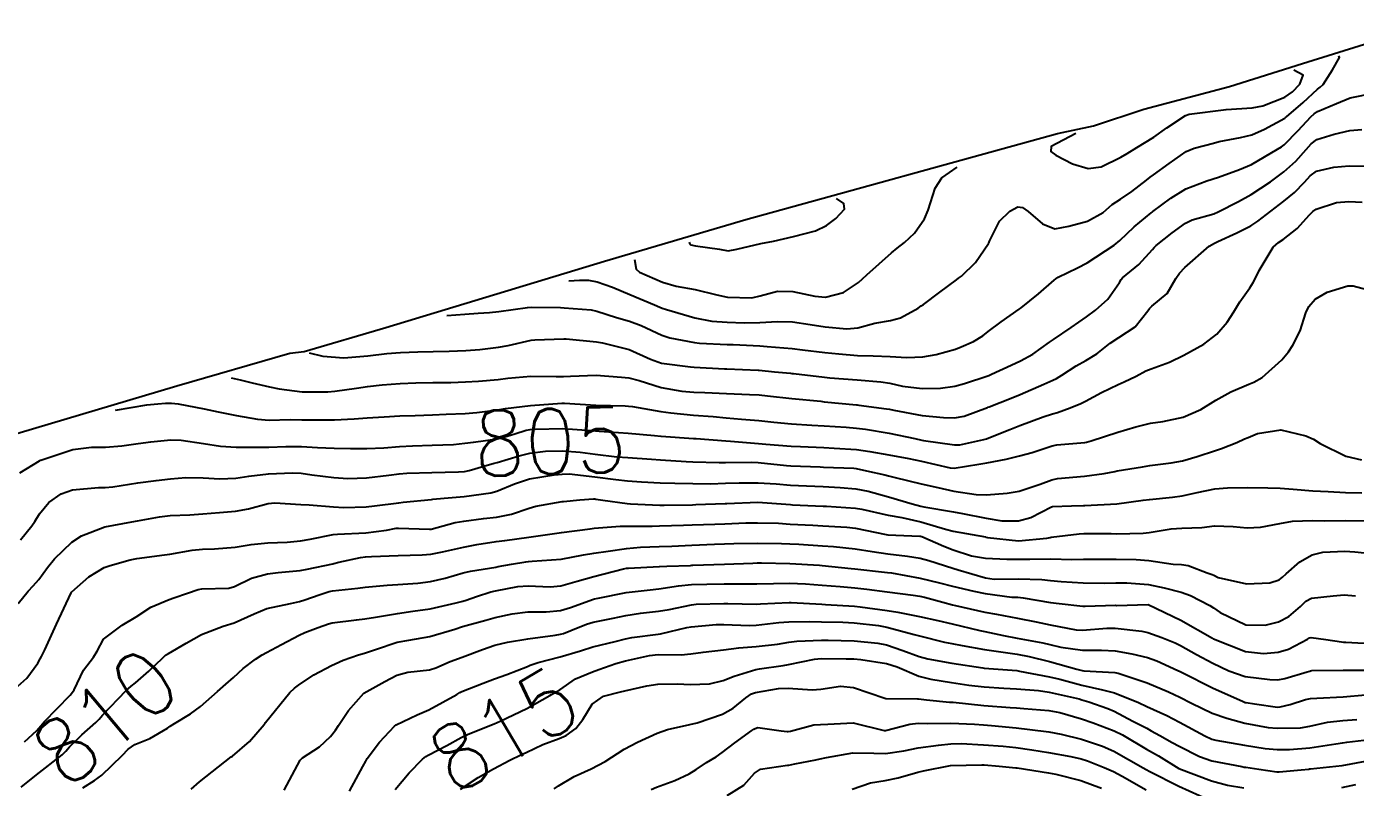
# Model space of a CAD drawing. Header units: metres. Extents: x 307586 to 320046, y 7427249 to 7434250.
# Drawn here: x 319716 to 319797.5, y 7429493.3 to 7429539.9 of the extents above; entities that cross this region are included whole.
import ezdxf
from ezdxf.enums import TextEntityAlignment as Align

# ---------------------------------------------------------------- set-up
doc = ezdxf.new("R2010")
doc.units = ezdxf.units.M
doc.header["$MEASUREMENT"] = 0
for name, color, linetype in [('Area', 45, 'Continuous'), ('Cotas', 45, 'Continuous'), ('Curvas de Nivel 1m', 11, 'Continuous'), ('Curvas de Nivel 5m', 15, 'Continuous')]:
    doc.layers.add(name, color=color, linetype=linetype)
doc.styles.add('Style-STANDARD', font='STANDARD.shx')

msp = doc.modelspace()

# ---------------------------------------------------------------- linework, layer by layer
at = {"layer": 'Area'}
msp.add_polyline3d([(319661.623, 7429504.124, 813.027), (319668.936, 7429504.476, 812.124), (319673.047, 7429505.101, 811.644), (319674.742, 7429505.206, 811.824), (319676.518, 7429505.4, 811.813), (319679.064, 7429505.758, 811.74), (319683.252, 7429506.859, 811.159), (319691.962, 7429508.605, 810.149), (319703.676, 7429511.492, 809.258), (319725.245, 7429517.888, 807.627), (319732.161, 7429519.893, 813.95), (319733.045, 7429520.002, 812.8), (319738.05, 7429521.463, 820.707), (319751.455, 7429525.532, 804.147), (319760.111, 7429528.085, 817.227), (319779.216, 7429533.35, 817.668), (319781.405, 7429533.839, 821.917), (319784.497, 7429534.847, 822.717), (319789.744, 7429536.241, 823.277), (319794.221, 7429537.658, 824.476), (319801.5, 7429539.91, 815.867)], dxfattribs=at)
at = {"layer": 'Curvas de Nivel 1m', "flags": 128}
for points, elevation in [([(319780.333, 7429533.35), (319778.825, 7429532.564), (319778.79, 7429532.254), (319779.098, 7429532.029), (319780.135, 7429531.507), (319781.09, 7429531.214), (319781.886, 7429531.323), (319783.097, 7429531.901), (319783.469, 7429532.136), (319784.062, 7429532.5), (319785.113, 7429533.137), (319785.902, 7429533.701), (319787.054, 7429534.471), (319787.278, 7429534.541), (319789.538, 7429534.837), (319791.138, 7429534.94), (319791.792, 7429535.063), (319793.145, 7429535.592), (319793.616, 7429535.918), (319794.058, 7429536.381), (319794.267, 7429536.932), (319793.683, 7429537.23)], 799), ([(319741.773, 7429522.21), (319742.886, 7429522.298), (319743.695, 7429522.345), (319744.394, 7429522.392), (319744.978, 7429522.454), (319746.727, 7429522.699), (319746.981, 7429522.716), (319748.75, 7429522.693), (319748.981, 7429522.683), (319750.627, 7429522.551), (319750.979, 7429522.474), (319752.185, 7429522.092), (319752.973, 7429521.865), (319753.7, 7429521.593), (319754.964, 7429521.003), (319755.444, 7429520.845), (319756.959, 7429520.553), (319757.268, 7429520.516), (319758.957, 7429520.439), (319759.329, 7429520.425), (319760.956, 7429520.347), (319761.412, 7429520.318), (319762.954, 7429520.177), (319763.586, 7429520.111), (319764.951, 7429519.949), (319765.809, 7429519.862), (319766.949, 7429519.765), (319767.917, 7429519.727), (319768.948, 7429519.686), (319769.983, 7429519.634), (319770.948, 7429519.677), (319771.771, 7429519.827), (319772.956, 7429520.153), (319773.306, 7429520.279), (319774.069, 7429520.619), (319774.623, 7429520.957), (319774.969, 7429521.219), (319775.766, 7429521.811), (319776.86, 7429522.591), (319776.93, 7429522.645), (319776.984, 7429522.684), (319778.047, 7429523.525), (319779.01, 7429524.367), (319779.106, 7429524.464), (319779.243, 7429524.558), (319780.439, 7429525.126), (319781.022, 7429525.441), (319782.681, 7429526.515), (319783.036, 7429526.81), (319783.912, 7429527.633), (319784.939, 7429528.491), (319785.004, 7429528.54), (319785.054, 7429528.579), (319786.147, 7429529.404), (319787.078, 7429529.978), (319788.366, 7429530.451), (319789.085, 7429530.683), (319790.363, 7429531.154), (319791.093, 7429531.469), (319792.701, 7429532.396), (319792.946, 7429532.552), (319793.107, 7429532.672), (319793.96, 7429533.542), (319794.735, 7429534.374), (319794.935, 7429534.572), (319795.136, 7429534.699), (319796.307, 7429535.193), (319797.145, 7429535.54), (319798.665, 7429535.844)], 801), ([(319733.353, 7429519.92), (319734.176, 7429519.714), (319735.474, 7429519.618), (319736.943, 7429519.746), (319738.11, 7429519.888), (319738.946, 7429519.943), (319739.996, 7429519.981), (319740.948, 7429520.002), (319741.927, 7429520.027), (319742.949, 7429520.058), (319743.807, 7429520.124), (319744.952, 7429520.258), (319745.55, 7429520.368), (319746.959, 7429520.694), (319747.185, 7429520.721), (319748.961, 7429520.777), (319749.105, 7429520.774), (319750.958, 7429520.588), (319751.314, 7429520.539), (319752.952, 7429520.119), (319754.272, 7429519.528), (319754.939, 7429519.284), (319756.709, 7429519.059), (319756.936, 7429519.045), (319758.793, 7429518.944), (319758.935, 7429518.935), (319760.854, 7429518.861), (319760.934, 7429518.854), (319761.864, 7429518.766), (319762.849, 7429518.668), (319762.932, 7429518.659), (319763.033, 7429518.648), (319764.93, 7429518.433), (319765.259, 7429518.398), (319766.928, 7429518.256), (319768.383, 7429518.144), (319768.927, 7429518.062), (319769.714, 7429517.883), (319770.924, 7429517.73), (319772.04, 7429517.759), (319772.925, 7429517.878), (319773.513, 7429518.038), (319774.932, 7429518.515), (319775.002, 7429518.54), (319775.161, 7429518.608), (319776.371, 7429519.166), (319776.945, 7429519.426), (319777.692, 7429519.839), (319778.723, 7429520.564), (319778.965, 7429520.731), (319780.053, 7429521.468), (319780.979, 7429522.131), (319781.545, 7429522.532), (319782.302, 7429523.211), (319783.009, 7429524.231), (319783.11, 7429524.411), (319783.202, 7429524.508), (319784.192, 7429525.327), (319785.031, 7429526.25), (319785.14, 7429526.381), (319785.252, 7429526.488), (319786.244, 7429527.274), (319787.054, 7429527.868), (319787.459, 7429528.062), (319788.782, 7429528.444), (319789.064, 7429528.556), (319790.297, 7429529.202), (319791.075, 7429529.625), (319792.27, 7429530.402), (319793.089, 7429531.01), (319793.814, 7429531.665), (319794.452, 7429532.377), (319794.758, 7429532.724), (319795.112, 7429532.987), (319796.158, 7429533.319), (319797.121, 7429533.55), (319797.861, 7429533.6)], 802), ([(319728.573, 7429518.38), (319729.114, 7429518.258), (319729.859, 7429518.087), (319730.92, 7429517.847), (319731.511, 7429517.724), (319732.917, 7429517.539), (319734.482, 7429517.529), (319734.918, 7429517.563), (319736.24, 7429517.757), (319736.921, 7429517.858), (319737.826, 7429517.961), (319738.923, 7429518.039), (319739.878, 7429518.076), (319740.924, 7429518.096), (319742.032, 7429518.112), (319742.924, 7429518.134), (319743.722, 7429518.185), (319744.926, 7429518.29), (319745.527, 7429518.364), (319746.928, 7429518.49), (319748.481, 7429518.48), (319748.928, 7429518.47), (319749.356, 7429518.488), (319750.929, 7429518.552), (319752.49, 7429518.438), (319752.928, 7429518.381), (319753.566, 7429518.224), (319754.922, 7429517.805), (319756.186, 7429517.571), (319756.92, 7429517.52), (319757.59, 7429517.491), (319758.919, 7429517.434), (319760.33, 7429517.374), (319760.919, 7429517.345), (319761.438, 7429517.292), (319762.917, 7429517.118), (319764.698, 7429516.949), (319764.915, 7429516.927), (319766.894, 7429516.729), (319766.913, 7429516.724), (319766.929, 7429516.726), (319767.025, 7429516.708), (319768.722, 7429516.494), (319768.911, 7429516.46), (319769.186, 7429516.401), (319770.907, 7429516.078), (319772.216, 7429515.951), (319772.906, 7429515.94), (319773.488, 7429516.043), (319774.913, 7429516.57), (319774.94, 7429516.582), (319775.012, 7429516.609), (319776.369, 7429517.145), (319776.921, 7429517.375), (319778.366, 7429518.007), (319778.93, 7429518.244), (319779.144, 7429518.344), (319779.482, 7429518.555), (319780.36, 7429519.128), (319780.947, 7429519.455), (319781.621, 7429519.862), (319782.437, 7429520.518), (319782.966, 7429520.863), (319783.967, 7429521.506), (319784.749, 7429522.492), (319784.841, 7429522.636), (319784.987, 7429522.784), (319785.923, 7429523.557), (319786.466, 7429524.475), (319786.68, 7429524.809), (319787.02, 7429525.157), (319788.502, 7429526.448), (319788.836, 7429526.643), (319789.037, 7429526.734), (319790.191, 7429527.283), (319791.052, 7429527.708), (319791.491, 7429527.979), (319792.008, 7429528.406), (319793.071, 7429529.222), (319793.726, 7429529.734), (319794.349, 7429530.377), (319794.697, 7429530.764), (319795.09, 7429531.049), (319796.146, 7429531.306), (319797.093, 7429531.373), (319798.108, 7429531.35)], 803), ([(319753.283, 7429525.63), (319753.388, 7429525.053), (319753.595, 7429524.864), (319755.004, 7429524.248), (319755.829, 7429524.013), (319756.998, 7429523.808), (319758.329, 7429523.473), (319758.991, 7429523.325), (319760.476, 7429523.3), (319760.992, 7429523.414), (319762.057, 7429523.704), (319762.997, 7429523.688), (319764.335, 7429523.394), (319764.992, 7429523.335), (319766.098, 7429523.617), (319767.006, 7429524.221), (319767.256, 7429524.459), (319767.515, 7429524.702), (319769.027, 7429526.051), (319769.375, 7429526.331), (319769.841, 7429526.672), (319770.454, 7429527.251), (319771.048, 7429528.124), (319771.287, 7429528.656), (319771.706, 7429530.018), (319772.119, 7429530.644), (319773.053, 7429531.29)], 799), ([(319756.633, 7429526.7), (319756.645, 7429526.641), (319756.74, 7429526.543), (319757.029, 7429526.485), (319758.489, 7429526.269), (319759.027, 7429526.176), (319759.554, 7429526.268), (319761.031, 7429526.623), (319761.811, 7429526.768), (319763.036, 7429527.042), (319764.38, 7429527.396), (319765.043, 7429527.724), (319765.619, 7429528.152), (319766.161, 7429528.719), (319766.109, 7429529.068), (319765.663, 7429529.37)], 798), ([(319721.473, 7429516.4), (319723.393, 7429516.724), (319724.077, 7429516.805), (319724.533, 7429516.839), (319724.907, 7429516.846), (319725.314, 7429516.799), (319726.902, 7429516.48), (319727.768, 7429516.309), (319728.897, 7429516.09), (319730.182, 7429515.858), (319730.893, 7429515.798), (319732.182, 7429515.832), (319732.894, 7429515.82), (319734.186, 7429515.805), (319734.894, 7429515.818), (319736.102, 7429515.871), (319736.896, 7429515.935), (319737.949, 7429516.003), (319738.898, 7429516.05), (319739.841, 7429516.089), (319740.9, 7429516.131), (319741.746, 7429516.162), (319742.901, 7429516.209), (319743.623, 7429516.262), (319744.905, 7429516.425), (319745.37, 7429516.501), (319746.909, 7429516.688), (319748.833, 7429516.842), (319748.912, 7429516.844), (319748.992, 7429516.84), (319750.911, 7429516.718), (319752.704, 7429516.666), (319752.911, 7429516.653), (319753.154, 7429516.624), (319754.908, 7429516.327), (319755.508, 7429516.243), (319756.906, 7429516.103), (319758.104, 7429516.011), (319758.904, 7429515.946), (319759.834, 7429515.861), (319760.903, 7429515.772), (319761.816, 7429515.681), (319762.901, 7429515.579), (319764.144, 7429515.494), (319764.9, 7429515.449), (319766.248, 7429515.368), (319766.899, 7429515.312), (319767.442, 7429515.245), (319768.896, 7429515.001), (319770.474, 7429514.664), (319770.892, 7429514.567), (319771.003, 7429514.547), (319772.888, 7429514.277), (319773.225, 7429514.289), (319774.694, 7429514.612), (319774.85, 7429514.654), (319774.893, 7429514.667), (319776.279, 7429515.217), (319776.902, 7429515.459), (319778.338, 7429516), (319778.909, 7429516.185), (319779.2, 7429516.267), (319779.982, 7429516.549), (319780.635, 7429516.823), (319780.917, 7429516.964), (319781.896, 7429517.499), (319782.928, 7429517.982), (319783.295, 7429518.141), (319784.02, 7429518.499), (319784.623, 7429518.808), (319784.94, 7429518.942), (319786.074, 7429519.35), (319786.952, 7429519.767), (319788.17, 7429520.452), (319788.969, 7429521.072), (319789.602, 7429521.808), (319790.008, 7429522.43), (319790.378, 7429523.04), (319791.005, 7429523.909), (319791.204, 7429524.223), (319791.304, 7429524.416), (319791.562, 7429524.955), (319792.428, 7429526.399), (319792.754, 7429526.677), (319793.04, 7429526.869), (319793.898, 7429527.534), (319794.648, 7429528.374), (319794.851, 7429528.586), (319795.067, 7429528.732), (319796.3, 7429529.128), (319797.071, 7429529.195), (319797.889, 7429529.155)], 804), ([(319715.66, 7429508.466), (319716.34, 7429509.315), (319716.538, 7429509.592), (319716.824, 7429510.055), (319717.389, 7429510.747), (319718.151, 7429511.29), (319718.845, 7429511.527), (319720.444, 7429511.667), (319720.847, 7429511.675), (319721.313, 7429511.718), (319722.85, 7429511.952), (319723.969, 7429512.101), (319724.853, 7429512.208), (319725.778, 7429512.277), (319726.854, 7429512.252), (319727.868, 7429512.19), (319728.854, 7429512.241), (319729.646, 7429512.361), (319730.857, 7429512.515), (319732.315, 7429512.575), (319732.857, 7429512.542), (319733.512, 7429512.448), (319734.855, 7429512.272), (319735.712, 7429512.224), (319736.855, 7429512.261), (319738.229, 7429512.421), (319738.858, 7429512.512), (319739.341, 7429512.553), (319740.859, 7429512.592), (319742.493, 7429512.629), (319742.86, 7429512.655), (319743.142, 7429512.705), (319744.06, 7429512.978), (319744.68, 7429513.157), (319744.865, 7429513.206), (319746.208, 7429513.618), (319746.871, 7429513.774), (319747.832, 7429513.891), (319748.878, 7429513.915), (319749.956, 7429513.83), (319750.875, 7429513.711), (319752.196, 7429513.557), (319752.872, 7429513.498), (319754.324, 7429513.402), (319754.871, 7429513.367), (319756.442, 7429513.261), (319756.869, 7429513.246), (319758.466, 7429513.209), (319758.869, 7429513.207), (319760.425, 7429513.229), (319760.869, 7429513.204), (319762.596, 7429513.025), (319762.867, 7429513.005), (319764.669, 7429512.929), (319764.866, 7429512.921), (319766.73, 7429512.846), (319766.865, 7429512.833), (319767.503, 7429512.7), (319768.626, 7429512.449), (319768.86, 7429512.383), (319769.257, 7429512.278), (319770.855, 7429511.899), (319771.874, 7429511.665), (319772.851, 7429511.453), (319774.234, 7429511.231), (319774.849, 7429511.215), (319776.122, 7429511.325), (319776.851, 7429511.446), (319778.148, 7429511.863), (319778.859, 7429512.143), (319779.199, 7429512.217), (319780.861, 7429512.353), (319782.063, 7429512.522), (319782.721, 7429512.656), (319782.865, 7429512.681), (319784.427, 7429512.937), (319784.871, 7429513.007), (319786.165, 7429513.186), (319786.876, 7429513.309), (319787.777, 7429513.559), (319788.885, 7429513.927), (319789.268, 7429514.055), (319790.194, 7429514.427), (319790.674, 7429514.643), (319790.896, 7429514.74), (319791.472, 7429514.985), (319792.901, 7429515.201), (319794.433, 7429514.839), (319794.896, 7429514.631), (319795.302, 7429514.366), (319796.882, 7429513.596), (319797.846, 7429513.368)], 806), ([(319715.509, 7429504.568), (319716.134, 7429505.316), (319716.44, 7429505.641), (319716.774, 7429506.039), (319717.313, 7429506.774), (319717.738, 7429507.296), (319718.803, 7429508.328), (319719.384, 7429508.698), (319720.813, 7429509.26), (319722.483, 7429509.57), (319722.819, 7429509.633), (319724.164, 7429509.876), (319724.824, 7429509.948), (319726.022, 7429510.001), (319726.826, 7429510.054), (319727.859, 7429510.143), (319728.829, 7429510.227), (319729.627, 7429510.356), (319730.836, 7429510.685), (319731.25, 7429510.72), (319732.836, 7429510.618), (319733.342, 7429510.598), (319734.834, 7429510.484), (319735.468, 7429510.449), (319736.834, 7429510.485), (319737.355, 7429510.542), (319738.838, 7429510.735), (319739.113, 7429510.763), (319740.842, 7429510.935), (319740.917, 7429510.944), (319741.615, 7429511.008), (319742.844, 7429511.125), (319744.483, 7429511.337), (319744.848, 7429511.439), (319745.921, 7429511.89), (319746.855, 7429512.191), (319748.368, 7429512.437), (319748.859, 7429512.493), (319749.278, 7429512.497), (319750.857, 7429512.329), (319752.138, 7429512.163), (319752.855, 7429512.078), (319753.707, 7429512.009), (319754.854, 7429511.961), (319755.758, 7429511.937), (319756.854, 7429511.91), (319757.936, 7429511.896), (319758.854, 7429511.925), (319759.691, 7429511.955), (319760.855, 7429511.961), (319761.975, 7429511.884), (319762.854, 7429511.818), (319763.822, 7429511.771), (319764.853, 7429511.725), (319765.898, 7429511.674), (319766.852, 7429511.592), (319767.6, 7429511.449), (319768.847, 7429511.096), (319770.309, 7429510.665), (319770.841, 7429510.525), (319771.013, 7429510.484), (319772.836, 7429510.176), (319773.382, 7429510.077), (319774.831, 7429509.782), (319775.805, 7429509.624), (319776.828, 7429509.618), (319777.58, 7429509.83), (319778.842, 7429510.492), (319778.895, 7429510.506), (319780.068, 7429510.548), (319780.812, 7429510.571), (319780.843, 7429510.575), (319780.88, 7429510.576), (319782.844, 7429510.662), (319784.455, 7429510.886), (319784.847, 7429510.938), (319786.252, 7429511.073), (319786.85, 7429511.154), (319787.76, 7429511.364), (319788.854, 7429511.59), (319789.637, 7429511.651), (319790.855, 7429511.663), (319792.104, 7429511.65), (319792.855, 7429511.63), (319793.661, 7429511.576), (319794.854, 7429511.468), (319795.794, 7429511.42), (319796.853, 7429511.369), (319797.862, 7429511.344)], 807), ([(319715.311, 7429499.324), (319716.04, 7429499.98), (319716.717, 7429500.897), (319716.864, 7429501.165), (319716.936, 7429501.307), (319717.146, 7429501.722), (319717.856, 7429503.293), (319718.762, 7429505.207), (319718.786, 7429505.256), (319718.8, 7429505.28), (319719.851, 7429506.195), (319720.785, 7429506.761), (319721.146, 7429506.896), (319722.37, 7429507.236), (319722.794, 7429507.323), (319724.475, 7429507.534), (319724.797, 7429507.584), (319726.174, 7429507.822), (319726.8, 7429507.882), (319727.538, 7429507.917), (319728.802, 7429508.023), (319729.785, 7429508.168), (319730.804, 7429508.27), (319732.005, 7429508.322), (319732.806, 7429508.395), (319733.412, 7429508.499), (319734.81, 7429508.788), (319735.079, 7429508.818), (319736.811, 7429508.881), (319738.087, 7429509.051), (319738.682, 7429509.175), (319738.815, 7429509.186), (319740.727, 7429509.108), (319740.814, 7429509.117), (319742.303, 7429509.516), (319742.822, 7429509.607), (319744.04, 7429509.763), (319744.826, 7429509.856), (319745.754, 7429510.036), (319746.835, 7429510.412), (319747.246, 7429510.535), (319748.841, 7429510.805), (319748.941, 7429510.819), (319749.944, 7429510.909), (319750.773, 7429510.972), (319750.844, 7429510.968), (319750.905, 7429510.96), (319751.341, 7429510.893), (319752.84, 7429510.679), (319753.049, 7429510.659), (319754.839, 7429510.581), (319755.107, 7429510.579), (319756.84, 7429510.612), (319757.05, 7429510.617), (319758.841, 7429510.687), (319758.947, 7429510.694), (319760.843, 7429510.769), (319762.841, 7429510.62), (319762.977, 7429510.613), (319764.84, 7429510.532), (319765.042, 7429510.526), (319766.838, 7429510.394), (319767.211, 7429510.331), (319768.832, 7429509.97), (319769.672, 7429509.83), (319770.827, 7429509.568), (319772.335, 7429509.123), (319772.818, 7429508.999), (319774.787, 7429508.637), (319774.813, 7429508.633), (319774.923, 7429508.609), (319776.811, 7429508.411), (319778.562, 7429508.564), (319778.765, 7429508.61), (319778.814, 7429508.626), (319780.53, 7429508.83), (319780.817, 7429508.845), (319782.492, 7429508.841), (319782.818, 7429508.839), (319784.45, 7429508.862), (319784.819, 7429508.903), (319786.169, 7429509.13), (319786.823, 7429509.17), (319788.052, 7429509.224), (319788.826, 7429509.322), (319789.971, 7429509.289), (319790.831, 7429509.196), (319791.653, 7429509.23), (319792.834, 7429509.467), (319793.608, 7429509.609), (319794.836, 7429509.637), (319795.571, 7429509.628), (319796.836, 7429509.637), (319798.14, 7429509.634)], 808), ([(319715.896, 7429496.076), (319716.665, 7429496.788), (319716.908, 7429497.067), (319717.105, 7429497.304), (319718.69, 7429498.952), (319718.851, 7429499.119), (319718.944, 7429499.277), (319719.508, 7429500.475), (319720.125, 7429501.266), (319720.36, 7429501.631), (319720.734, 7429502.378), (319721.884, 7429503.243), (319722.748, 7429503.738), (319723.642, 7429504.333), (319724.759, 7429504.809), (319725.06, 7429504.907), (319725.895, 7429505.199), (319726.546, 7429505.413), (319726.767, 7429505.45), (319728.428, 7429505.505), (319728.77, 7429505.603), (319729.819, 7429506.108), (319730.782, 7429506.383), (319731.455, 7429506.458), (319732.785, 7429506.593), (319733.219, 7429506.673), (319734.792, 7429507.001), (319734.862, 7429507.019), (319735.163, 7429507.086), (319736.497, 7429507.372), (319736.796, 7429507.413), (319737.17, 7429507.437), (319738.798, 7429507.499), (319740.272, 7429507.552), (319740.799, 7429507.593), (319741.522, 7429507.731), (319742.803, 7429508.022), (319743.615, 7429508.171), (319744.807, 7429508.351), (319745.343, 7429508.429), (319746.81, 7429508.616), (319748.813, 7429508.92), (319750.573, 7429509.146), (319750.817, 7429509.174), (319752.398, 7429509.298), (319752.819, 7429509.304), (319754.367, 7429509.307), (319754.82, 7429509.314), (319756.297, 7429509.359), (319756.821, 7429509.378), (319758.208, 7429509.423), (319758.823, 7429509.446), (319760.108, 7429509.503), (319760.824, 7429509.513), (319762.111, 7429509.474), (319762.823, 7429509.432), (319764.207, 7429509.351), (319764.822, 7429509.319), (319766.306, 7429509.23), (319766.82, 7429509.167), (319768.711, 7429508.785), (319768.814, 7429508.773), (319770.78, 7429508.693), (319770.813, 7429508.688), (319770.888, 7429508.659), (319772.233, 7429508.064), (319772.805, 7429507.848), (319773.932, 7429507.489), (319774.8, 7429507.331), (319776.113, 7429507.284), (319776.8, 7429507.273), (319777.507, 7429507.286), (319778.8, 7429507.289), (319780.089, 7429507.258), (319780.8, 7429507.268), (319781.554, 7429507.283), (319782.801, 7429507.272), (319784.036, 7429507.262), (319784.8, 7429507.199), (319786.297, 7429506.976), (319786.798, 7429506.945), (319787.224, 7429506.891), (319788.381, 7429506.446), (319788.693, 7429506.343), (319788.792, 7429506.299), (319789.065, 7429506.162), (319790.786, 7429505.761), (319792.22, 7429505.831), (319792.789, 7429506.017), (319793.006, 7429506.172), (319793.228, 7429506.386), (319794.062, 7429507.119), (319794.81, 7429507.539), (319795.476, 7429507.7), (319796.814, 7429507.758), (319797.421, 7429507.733), (319798.812, 7429507.59)], 809), ([(319719.48, 7429493.271), (319720.185, 7429493.707), (319720.631, 7429494.038), (319721.895, 7429495.241), (319722.255, 7429495.63), (319722.653, 7429495.923), (319723.587, 7429496.292), (319724.669, 7429496.921), (319724.835, 7429497.043), (319725.094, 7429497.206), (319726.077, 7429497.798), (319726.683, 7429498.243), (319727.73, 7429499.174), (319728.245, 7429499.622), (319728.706, 7429500.033), (319729.296, 7429500.572), (319730.059, 7429501.147), (319730.46, 7429501.408), (319730.727, 7429501.558), (319731.659, 7429502.052), (319732.738, 7429502.624), (319733.07, 7429502.776), (319733.894, 7429503.098), (319734.522, 7429503.315), (319734.746, 7429503.367), (319736.256, 7429503.567), (319736.748, 7429503.622), (319737.404, 7429503.715), (319738.752, 7429503.956), (319739.7, 7429504.084), (319740.755, 7429504.229), (319742.358, 7429504.595), (319742.76, 7429504.708), (319742.976, 7429504.773), (319743.591, 7429504.982), (319744.472, 7429505.268), (319744.768, 7429505.342), (319746.135, 7429505.594), (319746.773, 7429505.647), (319748.121, 7429505.582), (319748.774, 7429505.637), (319749.767, 7429505.926), (319750.786, 7429506.222), (319752.6, 7429506.682), (319752.791, 7429506.722), (319752.924, 7429506.736), (319754.793, 7429506.826), (319754.818, 7429506.824), (319755.265, 7429506.845), (319756.725, 7429506.899), (319756.794, 7429506.904), (319756.869, 7429506.905), (319758.795, 7429506.976), (319760.537, 7429507.041), (319760.796, 7429507.047), (319761.065, 7429507.045), (319762.795, 7429507.002), (319764.616, 7429506.911), (319764.795, 7429506.895), (319766.563, 7429506.712), (319766.793, 7429506.685), (319768.599, 7429506.491), (319768.791, 7429506.468), (319769.033, 7429506.435), (319770.788, 7429506.121), (319771.975, 7429505.832), (319772.783, 7429505.628), (319774.08, 7429505.317), (319774.779, 7429505.169), (319776.414, 7429504.957), (319776.776, 7429504.943), (319777.109, 7429504.918), (319778.774, 7429504.632), (319779.309, 7429504.555), (319780.771, 7429504.406), (319780.909, 7429504.4), (319782.772, 7429504.452), (319782.833, 7429504.448), (319784.773, 7429504.49), (319786.759, 7429503.55), (319788.716, 7429502.44), (319788.732, 7429502.429), (319788.777, 7429502.405), (319790.735, 7429501.615), (319791.826, 7429501.496), (319792.735, 7429501.579), (319793.363, 7429501.758), (319794.537, 7429502.372), (319794.662, 7429502.453), (319794.745, 7429502.481), (319795.649, 7429502.356), (319796.608, 7429502.208), (319796.742, 7429502.201), (319796.884, 7429502.196), (319798.741, 7429502.096)], 811), ([(319726.117, 7429493.188), (319726.627, 7429493.64), (319728.568, 7429495.161), (319728.615, 7429495.189), (319728.644, 7429495.206), (319729.692, 7429496.115), (319730.584, 7429497.141), (319730.623, 7429497.191), (319730.674, 7429497.265), (319732.169, 7429499.118), (319732.443, 7429499.368), (319732.7, 7429499.566), (319733.624, 7429500.187), (319734.718, 7429500.763), (319734.936, 7429500.872), (319735.423, 7429501.083), (319736.375, 7429501.425), (319736.727, 7429501.523), (319737.408, 7429501.738), (319738.734, 7429502.184), (319739.449, 7429502.319), (319740.738, 7429502.532), (319742.273, 7429502.997), (319742.744, 7429503.143), (319744.176, 7429503.548), (319744.75, 7429503.702), (319745.784, 7429503.929), (319746.754, 7429504.049), (319747.872, 7429504.051), (319748.755, 7429504.132), (319749.363, 7429504.308), (319750.772, 7429504.825), (319750.829, 7429504.842), (319751.057, 7429504.896), (319752.777, 7429505.24), (319754.239, 7429505.394), (319754.779, 7429505.459), (319755.971, 7429505.649), (319756.782, 7429505.721), (319757.717, 7429505.751), (319758.783, 7429505.763), (319759.806, 7429505.766), (319760.783, 7429505.775), (319761.813, 7429505.794), (319762.783, 7429505.799), (319763.763, 7429505.76), (319764.783, 7429505.693), (319765.895, 7429505.605), (319766.781, 7429505.523), (319767.519, 7429505.438), (319768.779, 7429505.282), (319770.365, 7429505.077), (319770.776, 7429505.006), (319771.059, 7429504.939), (319772.18, 7429504.639), (319772.771, 7429504.479), (319772.963, 7429504.435), (319774.764, 7429504.036), (319775.465, 7429503.901), (319776.759, 7429503.666), (319777.897, 7429503.432), (319778.753, 7429503.252), (319780.344, 7429502.949), (319780.749, 7429502.922), (319782.223, 7429503.046), (319782.751, 7429503.04), (319784.383, 7429502.859), (319784.747, 7429502.784), (319785.602, 7429502.481), (319786.413, 7429502.147), (319786.738, 7429501.987), (319787.72, 7429501.437), (319788.728, 7429500.905), (319789.715, 7429500.43), (319790.72, 7429500.095), (319792.216, 7429499.895), (319792.718, 7429499.888), (319793.14, 7429499.964), (319794.51, 7429500.372), (319794.669, 7429500.425), (319794.724, 7429500.44), (319794.801, 7429500.446), (319796.724, 7429500.469), (319798.577, 7429500.468)], 812), ([(319731.809, 7429493.122), (319732.638, 7429494.662), (319732.79, 7429494.96), (319732.942, 7429495.107), (319733.978, 7429495.771), (319734.663, 7429496.402), (319734.956, 7429496.799), (319735.14, 7429497.085), (319735.76, 7429498.001), (319736.693, 7429499.07), (319737.974, 7429499.781), (319738.71, 7429500.169), (319739.4, 7429500.346), (319740.715, 7429500.488), (319741.112, 7429500.619), (319741.992, 7429501.001), (319742.726, 7429501.283), (319743.96, 7429501.748), (319744.733, 7429501.998), (319745.502, 7429502.196), (319746.737, 7429502.405), (319748.429, 7429502.614), (319748.74, 7429502.674), (319748.927, 7429502.732), (319749.375, 7429502.914), (319750.351, 7429503.3), (319750.751, 7429503.419), (319751.971, 7429503.665), (319752.757, 7429503.821), (319753.661, 7429503.96), (319754.761, 7429504.083), (319755.412, 7429504.195), (319756.768, 7429504.487), (319757.073, 7429504.521), (319758.769, 7429504.563), (319759.007, 7429504.56), (319760.769, 7429504.524), (319761.012, 7429504.533), (319762.771, 7429504.628), (319762.892, 7429504.628), (319764.77, 7429504.517), (319764.992, 7429504.505), (319766.768, 7429504.394), (319767.109, 7429504.363), (319768.765, 7429504.135), (319769.416, 7429504.021), (319770.76, 7429503.772), (319771.874, 7429503.526), (319772.753, 7429503.307), (319774.457, 7429502.903), (319774.746, 7429502.838), (319775.907, 7429502.598), (319776.741, 7429502.44), (319778.319, 7429502.146), (319778.738, 7429502.051), (319779.405, 7429501.885), (319780.735, 7429501.703), (319781.913, 7429501.701), (319782.734, 7429501.661), (319783.759, 7429501.473), (319784.731, 7429501.254), (319785.299, 7429501.054), (319786.588, 7429500.462), (319786.722, 7429500.395), (319786.849, 7429500.331), (319788.707, 7429499.39), (319790.578, 7429498.547), (319790.704, 7429498.502), (319790.771, 7429498.486), (319791.274, 7429498.411), (319792.7, 7429498.219), (319792.865, 7429498.224), (319793.458, 7429498.382), (319794.41, 7429498.669), (319794.707, 7429498.732), (319795.107, 7429498.764), (319796.708, 7429498.833), (319798.076, 7429498.96)], 813), ([(319735.822, 7429493.072), (319736.638, 7429494.571), (319736.809, 7429494.891), (319736.91, 7429495.057), (319737.658, 7429496.055), (319738.569, 7429497.042), (319738.674, 7429497.121), (319739.974, 7429497.733), (319740.683, 7429498.041), (319742.391, 7429498.995), (319742.58, 7429499.106), (319742.695, 7429499.159), (319744.005, 7429499.676), (319744.708, 7429499.954), (319745.454, 7429500.22), (319746.719, 7429500.708), (319746.891, 7429500.777), (319747.374, 7429500.94), (319748.727, 7429501.293), (319749.968, 7429501.67), (319750.733, 7429501.91), (319752.094, 7429502.237), (319752.738, 7429502.397), (319753.131, 7429502.474), (319754.741, 7429502.687), (319754.883, 7429502.707), (319755.469, 7429502.843), (319756.495, 7429503.084), (319756.747, 7429503.131), (319758.282, 7429503.275), (319758.75, 7429503.284), (319760.317, 7429503.216), (319760.75, 7429503.228), (319762.124, 7429503.387), (319762.753, 7429503.435), (319764.038, 7429503.453), (319764.754, 7429503.441), (319766.058, 7429503.412), (319766.753, 7429503.371), (319768.228, 7429503.21), (319768.749, 7429503.117), (319770.42, 7429502.663), (319770.742, 7429502.571), (319772.291, 7429502.189), (319772.738, 7429502.103), (319773.374, 7429501.986), (319774.734, 7429501.751), (319775.726, 7429501.607), (319776.732, 7429501.452), (319777.462, 7429501.31), (319778.727, 7429501.015), (319780.395, 7429500.543), (319780.722, 7429500.451), (319780.827, 7429500.432), (319782.72, 7429500.333), (319782.932, 7429500.296), (319784.711, 7429499.693), (319786.021, 7429499.152), (319786.698, 7429498.822), (319787.414, 7429498.453), (319788.687, 7429497.846), (319789.586, 7429497.529), (319790.685, 7429497.237), (319792.11, 7429496.97), (319792.681, 7429496.919), (319794.11, 7429496.947), (319794.683, 7429497.052), (319795.751, 7429497.29), (319796.689, 7429497.387), (319797.559, 7429497.462)], 814), ([(319742.625, 7429493.19), (319743.703, 7429493.908), (319744.638, 7429494.44), (319745.643, 7429494.955), (319746.312, 7429495.281), (319746.65, 7429495.441), (319747.661, 7429495.927), (319748.664, 7429496.295), (319749.101, 7429496.481), (319749.683, 7429496.91), (319750.126, 7429497.458), (319750.688, 7429498.384), (319751.38, 7429498.89), (319752.421, 7429499.15), (319752.698, 7429499.209), (319754.048, 7429499.511), (319754.705, 7429499.623), (319755.913, 7429499.63), (319756.704, 7429499.598), (319757.871, 7429499.647), (319758.709, 7429499.839), (319759.398, 7429500.107), (319760.719, 7429500.508), (319760.947, 7429500.549), (319762.388, 7429500.755), (319762.724, 7429500.821), (319764.312, 7429501.149), (319764.727, 7429501.187), (319766.262, 7429501.18), (319766.727, 7429501.163), (319767.153, 7429501.129), (319768.725, 7429500.888), (319769.38, 7429500.673), (319770.715, 7429500.108), (319771.438, 7429499.923), (319772.709, 7429499.715), (319773.768, 7429499.559), (319774.706, 7429499.458), (319775.922, 7429499.374), (319776.704, 7429499.332), (319778.035, 7429499.238), (319778.701, 7429499.13), (319780.527, 7429498.71), (319780.695, 7429498.664), (319781.132, 7429498.533), (319782.299, 7429498.126), (319782.687, 7429497.954), (319783.83, 7429497.35), (319784.677, 7429496.917), (319784.959, 7429496.769), (319785.476, 7429496.478), (319786.244, 7429496.042), (319786.666, 7429495.814), (319787.921, 7429495.187), (319788.658, 7429494.925), (319790.512, 7429494.564), (319790.654, 7429494.54), (319790.76, 7429494.524), (319791.54, 7429494.407), (319792.651, 7429494.252), (319792.793, 7429494.246), (319794.136, 7429494.375), (319794.606, 7429494.418), (319794.653, 7429494.422), (319794.712, 7429494.428), (319796.656, 7429494.629), (319798.081, 7429494.904)], 816), ([(319748.351, 7429493.198), (319748.628, 7429493.393), (319749.583, 7429493.961), (319750.638, 7429494.429), (319751.481, 7429494.887), (319752.661, 7429495.632), (319753.467, 7429496.06), (319754.671, 7429496.623), (319755.3, 7429496.841), (319756.676, 7429497.156), (319757.121, 7429497.259), (319758.683, 7429497.774), (319759.338, 7429498.142), (319760.112, 7429498.786), (319760.453, 7429499.026), (319760.698, 7429499.108), (319762.108, 7429499.352), (319762.702, 7429499.374), (319764.17, 7429499.266), (319764.701, 7429499.302), (319765.912, 7429499.504), (319766.704, 7429499.419), (319768.621, 7429498.755), (319768.694, 7429498.741), (319770.635, 7429498.72), (319770.694, 7429498.713), (319771.175, 7429498.653), (319772.58, 7429498.52), (319772.692, 7429498.514), (319772.813, 7429498.508), (319774.69, 7429498.308), (319776.299, 7429498.196), (319776.689, 7429498.166), (319777.139, 7429498.125), (319778.687, 7429498.009), (319779.351, 7429497.889), (319780.682, 7429497.494), (319781.403, 7429497.252), (319782.675, 7429496.763), (319783.196, 7429496.505), (319784.664, 7429495.644), (319785.401, 7429495.219), (319786.653, 7429494.46), (319788.642, 7429493.699), (319789.63, 7429493.438), (319790.636, 7429493.266)], 817), ([(319754.307, 7429493.174), (319754.63, 7429493.312), (319755.755, 7429493.715), (319756.643, 7429494.132), (319757.069, 7429494.394), (319757.692, 7429494.81), (319758.284, 7429495.176), (319758.659, 7429495.43), (319759.438, 7429496.02), (319760.485, 7429496.782), (319760.594, 7429496.861), (319760.674, 7429496.905), (319760.852, 7429496.955), (319762.264, 7429496.756), (319762.632, 7429496.71), (319762.673, 7429496.712), (319762.706, 7429496.716), (319762.841, 7429496.748), (319764.281, 7429497.13), (319764.677, 7429497.139), (319765.129, 7429497.175), (319766.679, 7429497.258), (319768.576, 7429496.779), (319768.674, 7429496.775), (319770.167, 7429497.177), (319770.679, 7429497.221), (319771.239, 7429497.212), (319772.679, 7429497.232), (319774.125, 7429497.169), (319774.678, 7429497.121), (319775.159, 7429497.084), (319776.677, 7429496.947), (319778.513, 7429496.723), (319778.674, 7429496.695), (319779.424, 7429496.552), (319780.67, 7429496.25), (319781.97, 7429495.824), (319782.663, 7429495.509), (319784.461, 7429494.492), (319784.651, 7429494.38), (319784.872, 7429494.264), (319786.637, 7429493.368), (319788.544, 7429492.521)], 818), ([(319758.972, 7429492.797), (319759.986, 7429493.433), (319760.644, 7429494.163), (319761.009, 7429494.414), (319762.651, 7429494.649), (319762.738, 7429494.663), (319763.118, 7429494.745), (319764.401, 7429494.987), (319764.656, 7429495.038), (319765.057, 7429495.124), (319766.66, 7429495.403), (319767.953, 7429495.394), (319768.66, 7429495.371), (319769.793, 7429495.538), (319770.664, 7429495.72), (319771.913, 7429495.888), (319772.666, 7429495.969), (319773.304, 7429495.986), (319774.666, 7429495.91), (319775.888, 7429495.815), (319776.664, 7429495.735), (319777.631, 7429495.602), (319778.662, 7429495.436), (319780.019, 7429495.186), (319780.658, 7429495.042), (319781.041, 7429494.919), (319782.064, 7429494.519), (319782.649, 7429494.263), (319783.164, 7429493.985), (319784.633, 7429493.154)], 819), ([(319796.637, 7429493.285), (319797.501, 7429493.47)], 817)]:
    msp.add_lwpolyline(points, dxfattribs=dict(at, elevation=elevation))
at = {"layer": 'Curvas de Nivel 5m', "flags": 128}
for points, elevation in [([(319749.263, 7429524.34), (319749.922, 7429524.372), (319750.466, 7429524.367), (319751.004, 7429524.279), (319751.933, 7429523.952), (319752.992, 7429523.497), (319754.514, 7429522.855), (319754.844, 7429522.714), (319754.981, 7429522.661), (319755.253, 7429522.574), (319756.975, 7429522.071), (319758.023, 7429521.864), (319758.973, 7429521.789), (319760.005, 7429521.757), (319760.973, 7429521.782), (319762.056, 7429521.846), (319762.974, 7429521.817), (319764.056, 7429521.656), (319764.971, 7429521.505), (319766.305, 7429521.381), (319766.97, 7429521.458), (319768.009, 7429521.73), (319768.975, 7429521.908), (319769.584, 7429522.067), (319770.67, 7429522.663), (319770.853, 7429522.793), (319770.986, 7429522.891), (319771.998, 7429523.645), (319773.009, 7429524.399), (319773.144, 7429524.496), (319773.32, 7429524.627), (319774.193, 7429525.446), (319774.989, 7429526.61), (319775, 7429526.643), (319775.034, 7429526.757), (319775.659, 7429527.991), (319776.293, 7429528.598), (319776.777, 7429528.873), (319777.057, 7429528.83), (319777.412, 7429528.585), (319778.298, 7429527.824), (319779.043, 7429527.522), (319779.905, 7429527.691), (319781.047, 7429527.983), (319782, 7429528.526), (319782.569, 7429529.009), (319783.065, 7429529.332), (319783.772, 7429529.803), (319784.656, 7429530.494), (319784.895, 7429530.681), (319785.086, 7429530.823), (319786.043, 7429531.531), (319787.101, 7429532.252), (319787.576, 7429532.463), (319788.777, 7429532.776), (319789.109, 7429532.861), (319790.428, 7429533.112), (319791.116, 7429533.279), (319791.898, 7429533.631), (319793.132, 7429534.302), (319793.18, 7429534.342), (319793.233, 7429534.389), (319794.255, 7429535.265), (319795.15, 7429536.08), (319795.315, 7429536.204), (319795.497, 7429536.367), (319796.069, 7429537.263), (319796.499, 7429538.017), (319796.443, 7429538.11)], 800), ([(319715.606, 7429512.572), (319716.815, 7429513.31), (319716.863, 7429513.334), (319716.902, 7429513.348), (319718.87, 7429514.004), (319720.01, 7429514.13), (319720.872, 7429514.149), (319721.858, 7429514.231), (319722.874, 7429514.355), (319723.64, 7429514.458), (319724.877, 7429514.588), (319725.511, 7429514.569), (319726.875, 7429514.372), (319727.904, 7429514.205), (319728.873, 7429514.136), (319729.876, 7429514.147), (319730.873, 7429514.147), (319731.923, 7429514.174), (319732.874, 7429514.177), (319733.86, 7429514.113), (319734.873, 7429514.073), (319735.887, 7429514.065), (319736.873, 7429514.063), (319737.927, 7429514.108), (319738.874, 7429514.186), (319739.681, 7429514.226), (319740.875, 7429514.263), (319742.188, 7429514.312), (319742.877, 7429514.377), (319743.412, 7429514.451), (319744.88, 7429514.651), (319745.143, 7429514.705), (319745.951, 7429514.959), (319746.654, 7429515.185), (319746.887, 7429515.226), (319747.196, 7429515.253), (319748.897, 7429515.294), (319750.64, 7429515.158), (319750.895, 7429515.136), (319751.122, 7429515.123), (319752.894, 7429514.993), (319754.505, 7429514.854), (319754.892, 7429514.821), (319754.924, 7429514.818), (319756.891, 7429514.676), (319757.054, 7429514.664), (319758.889, 7429514.534), (319759.172, 7429514.514), (319760.887, 7429514.36), (319761.34, 7429514.319), (319762.885, 7429514.207), (319763.453, 7429514.175), (319764.884, 7429514.114), (319765.522, 7429514.085), (319766.882, 7429513.987), (319767.708, 7429513.87), (319768.878, 7429513.677), (319770.09, 7429513.452), (319770.872, 7429513.281), (319772.624, 7429512.876), (319772.866, 7429512.859), (319774.382, 7429513.103), (319774.872, 7429513.189), (319776.066, 7429513.407), (319776.878, 7429513.601), (319777.646, 7429513.814), (319778.888, 7429514.222), (319779.165, 7429514.281), (319780.891, 7429514.436), (319780.98, 7429514.45), (319781.275, 7429514.534), (319782.898, 7429515.064), (319784.006, 7429515.395), (319784.904, 7429515.601), (319785.67, 7429515.718), (319786.908, 7429515.976), (319787.988, 7429516.454), (319788.922, 7429517.028), (319789.832, 7429517.528), (319790.937, 7429518.002), (319791.231, 7429518.123), (319791.754, 7429518.408), (319792.954, 7429519.489), (319793.367, 7429519.977), (319793.639, 7429520.383), (319794.078, 7429521.273), (319794.433, 7429522.376), (319794.602, 7429522.76), (319794.995, 7429523.207), (319795.736, 7429523.629), (319797.008, 7429524.031), (319797.331, 7429524.022), (319799.002, 7429523.586)], 805), ([(319715.702, 7429493.314), (319716.63, 7429494.057), (319718.21, 7429495.287), (319718.423, 7429495.506), (319718.65, 7429495.78), (319719.421, 7429496.513), (319720.277, 7429497.264), (319720.472, 7429497.465), (319720.678, 7429497.718), (319722.128, 7429499.238), (319722.437, 7429499.494), (319722.7, 7429499.698), (319723.521, 7429500.411), (319724.361, 7429501.214), (319724.55, 7429501.387), (319724.726, 7429501.506), (319725.802, 7429502.13), (319726.738, 7429502.659), (319728.073, 7429503.17), (319728.745, 7429503.38), (319729.976, 7429503.923), (319730.754, 7429504.252), (319732.203, 7429504.564), (319732.759, 7429504.69), (319733.076, 7429504.791), (319733.964, 7429505.098), (319734.566, 7429505.291), (319734.767, 7429505.33), (319736.336, 7429505.508), (319736.77, 7429505.561), (319738.131, 7429505.692), (319738.773, 7429505.729), (319739.997, 7429505.805), (319740.776, 7429505.906), (319741.673, 7429506.113), (319742.785, 7429506.43), (319743.234, 7429506.538), (319744.79, 7429506.797), (319744.939, 7429506.82), (319745.739, 7429506.961), (319746.629, 7429507.117), (319746.795, 7429507.142), (319747.008, 7429507.16), (319748.797, 7429507.287), (319750.162, 7429507.544), (319750.8, 7429507.646), (319751.68, 7429507.765), (319752.804, 7429507.941), (319753.648, 7429508.018), (319754.805, 7429508.054), (319755.565, 7429508.083), (319756.806, 7429508.135), (319758.185, 7429508.187), (319758.807, 7429508.209), (319759.369, 7429508.232), (319760.808, 7429508.265), (319762.292, 7429508.242), (319762.808, 7429508.226), (319763.355, 7429508.197), (319764.807, 7429508.102), (319765.482, 7429508.047), (319766.805, 7429507.906), (319767.856, 7429507.746), (319768.802, 7429507.605), (319770.01, 7429507.459), (319770.8, 7429507.334), (319771.333, 7429507.187), (319772.794, 7429506.733), (319773.125, 7429506.627), (319774.788, 7429506.138), (319775.33, 7429506.062), (319776.788, 7429506.079), (319778.257, 7429506.037), (319778.787, 7429505.978), (319779.43, 7429505.91), (319780.786, 7429505.835), (319782.082, 7429505.816), (319782.786, 7429505.825), (319783.458, 7429505.832), (319784.785, 7429505.729), (319785.746, 7429505.518), (319786.781, 7429505.246), (319787.367, 7429505.049), (319788.535, 7429504.444), (319788.771, 7429504.291), (319789.185, 7429504.018), (319790.756, 7429503.26), (319791.934, 7429503.224), (319792.759, 7429503.435), (319793.385, 7429503.762), (319794.094, 7429504.377), (319794.437, 7429504.713), (319794.778, 7429504.886), (319796.096, 7429505.041), (319796.78, 7429505.088), (319797.469, 7429505.029)], 810), ([(319738.624, 7429493.165), (319739.481, 7429494.185), (319740.294, 7429495.023), (319740.487, 7429495.179), (319740.647, 7429495.271), (319741.791, 7429495.868), (319742.663, 7429496.357), (319743.089, 7429496.563), (319744.167, 7429496.975), (319744.527, 7429497.119), (319744.675, 7429497.182), (319745.057, 7429497.346), (319746.685, 7429498.133), (319748.095, 7429498.929), (319748.48, 7429499.14), (319748.698, 7429499.281), (319749.677, 7429499.942), (319750.715, 7429500.383), (319751.103, 7429500.508), (319752.138, 7429500.879), (319752.725, 7429501.055), (319754.202, 7429501.382), (319754.729, 7429501.427), (319756.144, 7429501.421), (319756.729, 7429501.476), (319757.493, 7429501.581), (319758.732, 7429501.732), (319759.672, 7429501.852), (319760.734, 7429501.933), (319762.048, 7429502.072), (319762.737, 7429502.19), (319763.235, 7429502.248), (319764.739, 7429502.319), (319765.145, 7429502.32), (319766.739, 7429502.271), (319768.189, 7429502.14), (319768.736, 7429502.019), (319769.731, 7429501.672), (319770.73, 7429501.322), (319771.257, 7429501.18), (319772.726, 7429500.902), (319774.635, 7429500.611), (319774.723, 7429500.6), (319776.721, 7429500.448), (319776.885, 7429500.423), (319778.716, 7429500.067), (319779.351, 7429499.916), (319780.708, 7429499.556), (319781.96, 7429499.265), (319782.701, 7429499.078), (319784.169, 7429498.495), (319784.691, 7429498.259), (319785.91, 7429497.696), (319786.681, 7429497.287), (319788.233, 7429496.444), (319788.671, 7429496.257), (319788.919, 7429496.189), (319790.667, 7429495.877), (319791.938, 7429495.674), (319792.665, 7429495.615), (319793.431, 7429495.617), (319794.666, 7429495.713), (319796.276, 7429495.953), (319796.67, 7429496.02), (319796.949, 7429496.059), (319798.672, 7429496.272)], 815), ([(319766.63, 7429493.179), (319767.757, 7429493.568), (319768.639, 7429493.719), (319769.44, 7429493.873), (319770.646, 7429494.219), (319770.997, 7429494.306), (319772.653, 7429494.63), (319774.581, 7429494.684), (319774.654, 7429494.684), (319774.721, 7429494.677), (319775.642, 7429494.595), (319776.652, 7429494.5), (319776.743, 7429494.488), (319778.647, 7429494.181), (319779.107, 7429494.095), (319780.64, 7429493.709), (319781.901, 7429493.254)], 820)]:
    msp.add_lwpolyline(points, dxfattribs=dict(at, elevation=elevation))

# ---------------------------------------------------------------- texts
at = {"layer": 'Cotas', "style": 'Style-STANDARD'}
for s, rotation, p in [('805', 1.78597, (319748.122, 7429514.489, 805)), ('810', 39.904, (319720.847, 7429497.636, 810)), ('815', 30.57178, (319745.281, 7429496.849, 815))]:
    msp.add_text(s, height=4, rotation=rotation, dxfattribs=at).set_placement(p, align=Align.MIDDLE_CENTER)

doc.saveas('drawing.dxf')
